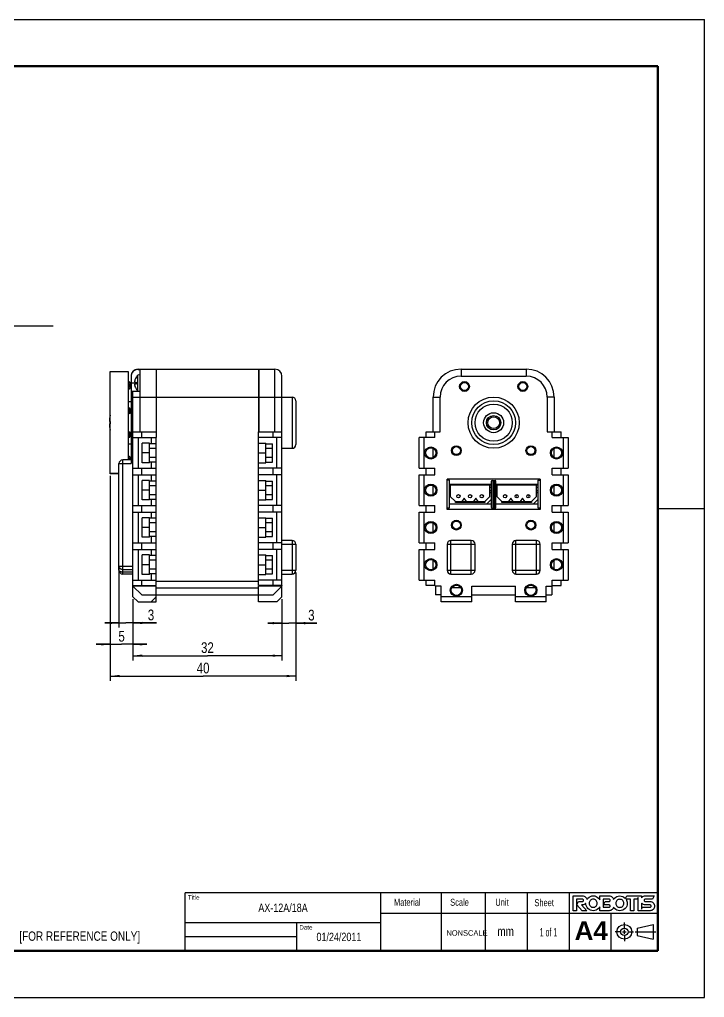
# Model space of a CAD drawing. Header units: millimetres. Extents: x 0 to 297, y 0 to 210.
# Drawn here: x 149.9 to 297, y 0 to 210 of the extents above; entities that cross this region are included whole.
import ezdxf

# ---------------------------------------------------------------- set-up
doc = ezdxf.new("R2010")
doc.units = ezdxf.units.MM
doc.header["$LTSCALE"] = 16.335
doc.layers.get('0').update_dxf_attribs({"linetype": 'CONTINUOUS'})
for name, color, linetype in [('02___PRT_ALL_AXES', 7, 'CONTINUOUS'), ('3_ALL_AXES', 7, 'CONTINUOUS'), ('7_ALL_FEATURES', 7, 'CONTINUOUS')]:
    doc.layers.add(name, color=color, linetype=linetype)
doc.styles.get("Standard").update_dxf_attribs({"font": 'txt', "width": 0.8})
doc.styles.add('TEXTSTYLE_2', font='ARIALBD.TTF')
doc.styles.add('TEXTSTYLE_3', font='txt', dxfattribs={"width": 0.5})
doc.dimstyles.new('DIMSTYLE_1', dxfattribs={"dimtxt": 2.3, "dimasz": 2, "dimexe": 0.18, "dimexo": 0.0625, "dimgap": 0.09, "dimtad": 1, "dimdec": 3, "dimdsep": 46, "dimtxsty": 'Standard', "dimblk": '_FILLED', "dimblk1": '_FILLED', "dimblk2": '_FILLED', "dimcen": 0.09, "dimadec": 0, "dimazin": 0, "dimtp": 0.001, "dimtm": 0.001, "dimtfac": 1, "dimtdec": 3, "dimtofl": 0, "dimtmove": 0, "dimatfit": 3, "dimldrblk": '_FILLED', "dimfxl": 0, "dimtolj": 1, "dimarcsym": 0})
doc.dimstyles.new('DIMSTYLE_2', dxfattribs={"dimtxt": 2.3, "dimasz": 2, "dimexe": 0.18, "dimexo": 0.0625, "dimgap": 0.09, "dimtad": 1, "dimdec": 0, "dimdsep": 46, "dimtxsty": 'Standard', "dimblk": '_FILLED', "dimblk1": '_FILLED', "dimblk2": '_FILLED', "dimcen": 0.09, "dimadec": 0, "dimazin": 0, "dimtfac": 1, "dimtdec": 0, "dimtofl": 0, "dimtmove": 0, "dimatfit": 3, "dimldrblk": '_FILLED', "dimfxl": 0, "dimtolj": 1, "dimarcsym": 0})
doc.dimstyles.get("Standard").update_dxf_attribs({"dimtxt": 2.3, "dimasz": 2, "dimexe": 0.18, "dimexo": 0.0625, "dimgap": 0.09, "dimtad": 1, "dimdec": 3, "dimdsep": 46, "dimtxsty": 'Standard', "dimblk": '_FILLED', "dimblk1": '_FILLED', "dimblk2": '_FILLED', "dimcen": 0.09, "dimadec": 0, "dimazin": 0, "dimtol": 1, "dimtp": 0.05, "dimtm": 0.05, "dimtfac": 1, "dimtdec": 3, "dimtofl": 0, "dimtmove": 0, "dimatfit": 3, "dimldrblk": '_FILLED', "dimfxl": 0, "dimtolj": 1, "dimarcsym": 0})

# ---------------------------------------------------------------- blocks, each defined once
blk = doc.blocks.new('_FILLED')
at = {"color": 0, "linetype": 'ByBlock'}
blk.add_solid([(0, 0), (-1, 0.125), (-1, -0.125)], dxfattribs=at)
blk = doc.blocks.new('*D12')
at = {"color": 2, "linetype": 'Continuous'}
for p, q in [((169.39, 111.99), (169.39, 68.02)), ((209.26, 91.23), (209.26, 68.02)), ((169.39, 69.02), (189.33, 69.02)), ((209.26, 69.02), (189.33, 69.02))]:
    blk.add_line(p, q, dxfattribs=at)
at = {"color": 2, "linetype": 'Continuous', "xscale": 2, "yscale": 2, "zscale": 2, "rotation": 180}
blk.add_blockref('_FILLED', (169.39, 69.02), dxfattribs=at)
at = {"color": 2, "linetype": 'Continuous', "xscale": 2, "yscale": 2, "zscale": 2}
blk.add_blockref('_FILLED', (209.26, 69.02), dxfattribs=at)
at = {"color": 2, "linetype": 'Continuous', "insert": (189.33, 71.89), "char_height": 2.3, "width": 3.68, "attachment_point": 2, "line_spacing_factor": 0.9}
blk.add_mtext('40', dxfattribs=at)
blk = doc.blocks.new('*D13')
at = {"color": 2, "linetype": 'Continuous'}
for p, q in [((169.39, 111.99), (169.39, 74.83)), ((174.26, 85.53), (174.26, 74.83)), ((169.39, 75.83), (166.39, 75.83)), ((166.39, 75.83), (171.83, 75.83)), ((177.26, 75.83), (171.83, 75.83)), ((174.26, 75.83), (177.26, 75.83))]:
    blk.add_line(p, q, dxfattribs=at)
at = {"color": 2, "linetype": 'Continuous', "xscale": 2, "yscale": 2, "zscale": 2}
blk.add_blockref('_FILLED', (169.39, 75.83), dxfattribs=at)
at = {"color": 2, "linetype": 'Continuous', "xscale": 2, "yscale": 2, "zscale": 2, "rotation": 180}
blk.add_blockref('_FILLED', (174.26, 75.83), dxfattribs=at)
at = {"color": 2, "linetype": 'Continuous', "insert": (171.83, 78.71), "char_height": 2.3, "width": 1.84, "attachment_point": 2, "line_spacing_factor": 0.9}
blk.add_mtext('5', dxfattribs=at)
blk = doc.blocks.new('*D14')
at = {"color": 2, "linetype": 'Continuous'}
for p, q in [((171.26, 92.12), (171.26, 79.42)), ((174.26, 85.53), (174.26, 79.42)), ((171.26, 80.42), (168.26, 80.42)), ((168.26, 80.42), (172.76, 80.42)), ((179.3, 80.42), (172.76, 80.42)), ((174.26, 80.42), (179.3, 80.42))]:
    blk.add_line(p, q, dxfattribs=at)
at = {"color": 2, "linetype": 'Continuous', "xscale": 2, "yscale": 2, "zscale": 2}
blk.add_blockref('_FILLED', (171.26, 80.42), dxfattribs=at)
at = {"color": 2, "linetype": 'Continuous', "xscale": 2, "yscale": 2, "zscale": 2, "rotation": 180}
blk.add_blockref('_FILLED', (174.26, 80.42), dxfattribs=at)
at = {"color": 2, "linetype": 'Continuous', "insert": (177.46, 83.3), "char_height": 2.3, "width": 1.84, "attachment_point": 1, "line_spacing_factor": 0.9}
blk.add_mtext('3', dxfattribs=at)
blk = doc.blocks.new('*D15')
at = {"color": 2, "linetype": 'Continuous'}
for p, q in [((174.26, 85.53), (174.26, 72.39)), ((206.26, 85.53), (206.26, 72.39)), ((174.26, 73.39), (190.26, 73.39)), ((206.26, 73.39), (190.26, 73.39))]:
    blk.add_line(p, q, dxfattribs=at)
at = {"color": 2, "linetype": 'Continuous', "xscale": 2, "yscale": 2, "zscale": 2, "rotation": 180}
blk.add_blockref('_FILLED', (174.26, 73.39), dxfattribs=at)
at = {"color": 2, "linetype": 'Continuous', "xscale": 2, "yscale": 2, "zscale": 2}
blk.add_blockref('_FILLED', (206.26, 73.39), dxfattribs=at)
at = {"color": 2, "linetype": 'Continuous', "insert": (190.26, 76.27), "char_height": 2.3, "width": 3.68, "attachment_point": 2, "line_spacing_factor": 0.9}
blk.add_mtext('32', dxfattribs=at)
blk = doc.blocks.new('*D16')
at = {"color": 2, "linetype": 'Continuous'}
for p, q in [((209.26, 91.23), (209.26, 79.38)), ((206.26, 85.53), (206.26, 79.38)), ((206.26, 80.38), (203.26, 80.38)), ((203.26, 80.38), (207.76, 80.38)), ((213.74, 80.38), (207.76, 80.38)), ((209.26, 80.38), (213.74, 80.38))]:
    blk.add_line(p, q, dxfattribs=at)
at = {"color": 2, "linetype": 'Continuous', "xscale": 2, "yscale": 2, "zscale": 2}
blk.add_blockref('_FILLED', (206.26, 80.38), dxfattribs=at)
at = {"color": 2, "linetype": 'Continuous', "xscale": 2, "yscale": 2, "zscale": 2, "rotation": 180}
blk.add_blockref('_FILLED', (209.26, 80.38), dxfattribs=at)
at = {"color": 2, "linetype": 'Continuous', "insert": (211.9, 83.25), "char_height": 2.3, "width": 1.84, "attachment_point": 1, "line_spacing_factor": 0.9}
blk.add_mtext('3', dxfattribs=at)

msp = doc.modelspace()

# ---------------------------------------------------------------- linework, layer by layer
at = {"color": 7, "linetype": 'Continuous'}
for p, q in [((0, 210), (297, 210)), ((297, 0), (297, 210)), ((242.2286, 109.9889), (242.4286, 109.9889)), ((242.2286, 109.5189), (242.4286, 109.5189)), ((242.4286, 110.1289), (242.4286, 107.5989)), ((250.9286, 110.0089), (242.4286, 110.0089)), ((250.9286, 107.5989), (250.9286, 110.1289)), ((251.2286, 109.9889), (250.9286, 109.9889)), ((251.2286, 109.5189), (250.9286, 109.5189)), ((252.2286, 109.9889), (252.4286, 109.9889)), ((252.2286, 109.5189), (252.4286, 109.5189)), ((252.4286, 110.1289), (252.4286, 107.5989)), ((260.9286, 110.0089), (252.4286, 110.0089)), ((260.9286, 107.5989), (260.9286, 110.1289)), ((261.2286, 109.9889), (260.9286, 109.9889)), ((261.2286, 109.5189), (260.9286, 109.5189)), ((242.2286, 108.8189), (242.4286, 108.8189)), ((242.2286, 108.3422), (242.4286, 108.3422)), ((242.4286, 107.5989), (243.5186, 106.5089)), ((245.4286, 107.2089), (244.9286, 106.5089)), ((245.9286, 106.5089), (245.4286, 107.2089)), ((247.9286, 107.2089), (247.4286, 106.5089)), ((248.4286, 106.5089), (247.9286, 107.2089)), ((249.8386, 106.5089), (250.9286, 107.5989)), ((251.2286, 108.8189), (250.9286, 108.8189)), ((251.2286, 108.3422), (250.9286, 108.3422)), ((252.2286, 108.8189), (252.4286, 108.8189)), ((252.2286, 108.3422), (252.4286, 108.3422)), ((252.4286, 107.5989), (253.5186, 106.5089)), ((255.4286, 107.2089), (254.9286, 106.5089)), ((255.9286, 106.5089), (255.4286, 107.2089)), ((257.9286, 107.2089), (257.4286, 106.5089)), ((258.4286, 106.5089), (257.9286, 107.2089)), ((259.8386, 106.5089), (260.9286, 107.5989)), ((261.2286, 108.8189), (260.9286, 108.8189)), ((261.2286, 108.3422), (260.9286, 108.3422)), ((243.5186, 106.2589), (243.5186, 106.5089)), ((243.5186, 106.5089), (249.8386, 106.5089)), ((249.8386, 106.2589), (243.5186, 106.2589)), ((249.8386, 106.5089), (249.8386, 106.2589)), ((250.2986, 105.9789), (251.2286, 106.9089)), ((253.5186, 106.5089), (259.8386, 106.5089)), ((253.5186, 106.2589), (253.5186, 106.5089)), ((259.8386, 106.2589), (253.5186, 106.2589)), ((259.8386, 106.5089), (259.8386, 106.2589)), ((260.2986, 105.9789), (261.2286, 106.9089)), ((287, 105), (297, 105)), ((279.8033, 14.8856), (279.8033, 16.0767)), ((282.5652, 14.8856), (285.9684, 15.6796)), ((282.5652, 14.8856), (282.5652, 13.2974)), ((285.9684, 15.6796), (285.9684, 12.5034)), ((279.0092, 14.0915), (277.8181, 14.0915)), ((279.4063, 14.0915), (280.2003, 14.0915)), ((279.8033, 13.6945), (279.8033, 14.4885)), ((279.8033, 13.2974), (279.8033, 12.1063)), ((280.5974, 14.0915), (281.7884, 14.0915)), ((282.1561, 14.0915), (286.5559, 14.0915)), ((282.5652, 13.2974), (285.9684, 12.5034)), ((0, 0), (297, 0))]:
    msp.add_line(p, q, dxfattribs=at)
at = {"color": 2, "linetype": 'Continuous'}
for p, q in [((287, 22.5), (185.5, 22.5)), ((185.5, 10), (185.5, 22.5)), ((227.5, 10), (227.5, 22.5)), ((240.5, 10), (240.5, 22.5)), ((250, 10), (250, 22.5)), ((259, 10), (259, 22.5)), ((268, 10), (268, 22.5)), ((287, 10), (287, 22.5)), ((287, 18), (227.5, 18)), ((277, 10), (277, 18)), ((227.5, 16), (185.5, 16)), ((209.5, 10), (209.5, 16)), ((209.5, 13), (185.5, 13)), ((287, 10), (185.5, 10))]:
    msp.add_line(p, q, dxfattribs=at)
at = {"color": 7, "linetype": 'Continuous', "const_width": 0.5}
for points in [[(287, 200), (10, 200)], [(287, 10), (287, 200)], [(10, 10), (287, 10)]]:
    msp.add_lwpolyline(points, dxfattribs=at)
at = {"color": 7, "linetype": 'Continuous'}
for radius in [1.5881, 0.7941]:
    msp.add_circle((279.8033, 14.0915), radius, dxfattribs=at)
for points, knots in [([(286.003, 20.3001), (285.8112, 20.4917), (285.5799, 20.5874), (285.3095, 20.5874), (285.3095, 20.5874), (284.3058, 20.5874), (284.3058, 20.5874), (284.2356, 20.5874), (284.1763, 20.6119), (284.1277, 20.6604), (284.0791, 20.709), (284.0547, 20.7684), (284.0547, 20.8385), (284.0547, 20.9083), (284.0791, 20.9677), (284.1277, 21.0164), (284.1763, 21.0649), (284.2356, 21.0893), (284.3058, 21.0893), (284.3058, 21.0893), (285.8114, 21.0893), (285.8114, 21.0893), (285.8114, 21.0893), (286.1766, 21.8193), (286.1766, 21.8193), (286.1766, 21.8193), (284.3058, 21.8193), (284.3058, 21.8193), (284.035, 21.8193), (283.8037, 21.7235), (283.6122, 21.5318), (283.5717, 21.4914), (283.5366, 21.4488), (283.5046, 21.4047), (283.5046, 21.4047), (283.5046, 21.8209), (283.5046, 21.8209), (283.5046, 21.8209), (282.775, 21.8209), (282.775, 21.8209), (282.775, 21.8209), (282.775, 21.8203), (282.775, 21.8203), (282.775, 21.8203), (280.3481, 21.8203), (280.3481, 21.8203), (280.3481, 21.8203), (280.0545, 21.2329), (280.0545, 21.2329), (280.0232, 21.2698), (279.9902, 21.3061), (279.9548, 21.3414), (279.6431, 21.6532), (279.2667, 21.8091), (278.8258, 21.8091), (278.3848, 21.8091), (278.0082, 21.6532), (277.6965, 21.3414), (277.6081, 21.2529), (277.5326, 21.1591), (277.4693, 21.0602), (277.4301, 21.2372), (277.343, 21.3944), (277.2063, 21.5312), (277.0148, 21.7228), (276.7836, 21.8186), (276.5129, 21.8186), (276.5129, 21.8186), (274.5284, 21.8186), (274.5284, 21.8186), (274.5284, 21.8186), (274.5284, 20.9662), (274.5284, 20.9662), (274.4548, 21.1039), (274.3589, 21.2321), (274.2401, 21.3509), (273.9284, 21.6627), (273.5518, 21.8186), (273.1109, 21.8186), (272.6699, 21.8186), (272.2935, 21.6627), (271.9818, 21.3509), (271.8876, 21.2568), (271.808, 21.1567), (271.7423, 21.0508), (271.7041, 21.2317), (271.6163, 21.392), (271.4773, 21.531), (271.2857, 21.7227), (271.0545, 21.8186), (270.7838, 21.8186), (270.7838, 21.8186), (268.7993, 21.8186), (268.7993, 21.8186), (268.7993, 21.8186), (268.7993, 18.6251), (268.7993, 18.6251), (268.7993, 18.6251), (269.5287, 18.6251), (269.5287, 18.6251), (269.5287, 18.6251), (269.5287, 21.0891), (269.5287, 21.0891), (269.5287, 21.0891), (270.7842, 21.0891), (270.7842, 21.0891), (270.8541, 21.0891), (270.9134, 21.0647), (270.9621, 21.0159), (271.0109, 20.967), (271.0353, 20.9073), (271.0353, 20.8372), (271.0353, 20.767), (271.0109, 20.7075), (270.9621, 20.6586), (270.9135, 20.6097), (270.8541, 20.5853), (270.7842, 20.5853), (270.7842, 20.5853), (269.9399, 20.5853), (269.9399, 20.5853), (269.9399, 20.5853), (269.6205, 19.8569), (269.6205, 19.8569), (269.6205, 19.8569), (270.7518, 18.6251), (270.7518, 18.6251), (270.7518, 18.6251), (271.765, 18.6251), (271.765, 18.6251), (271.765, 18.6251), (270.6206, 19.8569), (270.6206, 19.8569), (270.6206, 19.8569), (270.7848, 19.8559), (270.7848, 19.8559), (271.0551, 19.8559), (271.2861, 19.9518), (271.4775, 20.1435), (271.4908, 20.1569), (271.5026, 20.1708), (271.5149, 20.1846), (271.5237, 19.7596), (271.6788, 19.3956), (271.9818, 19.0927), (272.2935, 18.7809), (272.6699, 18.6251), (273.1109, 18.6251), (273.5518, 18.6251), (273.9284, 18.7809), (274.2401, 19.0927), (274.3589, 19.2116), (274.4548, 19.3398), (274.5284, 19.4775), (274.5284, 19.4775), (274.5284, 18.6251), (274.5284, 18.6251), (274.5284, 18.6251), (276.5129, 18.6251), (276.5129, 18.6251), (276.7836, 18.6251), (277.0148, 18.7208), (277.2063, 18.9124), (277.3395, 19.0456), (277.4253, 19.1983), (277.466, 19.3698), (277.5299, 19.2689), (277.6066, 19.1732), (277.6965, 19.0832), (278.0082, 18.7714), (278.3848, 18.6157), (278.8258, 18.6157), (279.2667, 18.6157), (279.6431, 18.7714), (279.9548, 19.0832), (280.2665, 19.395), (280.4224, 19.7713), (280.4224, 20.2124), (280.4224, 20.5411), (280.3356, 20.8339), (280.1624, 21.0908), (280.1624, 21.0908), (281.1041, 21.0908), (281.1041, 21.0908), (281.1041, 21.0908), (281.1041, 18.6269), (281.1041, 18.6269), (281.1041, 18.6269), (281.8349, 18.6269), (281.8349, 18.6269), (281.8349, 18.6269), (281.8349, 21.0908), (281.8349, 21.0908), (281.8349, 21.0908), (282.5862, 21.0908), (282.5862, 21.0908), (282.5862, 21.0908), (282.775, 21.4689), (282.775, 21.4689), (282.775, 21.4689), (282.775, 18.6275), (282.775, 18.6275), (282.775, 18.6275), (283.3259, 18.6275), (283.3259, 18.6275), (283.3259, 18.6275), (283.3255, 18.6265), (283.3255, 18.6265), (283.3255, 18.6265), (283.5208, 18.6265), (283.5208, 18.6265), (283.5222, 18.6265), (283.523, 18.6262), (283.5244, 18.6262), (283.5244, 18.6262), (283.5215, 18.6258), (283.5215, 18.6258), (283.5215, 18.6258), (285.3095, 18.6258), (285.3095, 18.6258), (285.5799, 18.6258), (285.8112, 18.7215), (286.003, 18.9132), (286.1942, 19.1048), (286.2902, 19.336), (286.2902, 19.6066), (286.2902, 19.8773), (286.1942, 20.1084), (286.003, 20.3001)], [0, 0, 0, 0, 1, 1, 1, 2, 2, 2, 3, 3, 3, 4, 4, 4, 5, 5, 5, 6, 6, 6, 7, 7, 7, 8, 8, 8, 9, 9, 9, 10, 10, 10, 11, 11, 11, 12, 12, 12, 13, 13, 13, 14, 14, 14, 15, 15, 15, 16, 16, 16, 17, 17, 17, 18, 18, 18, 19, 19, 19, 20, 20, 20, 21, 21, 21, 22, 22, 22, 23, 23, 23, 24, 24, 24, 25, 25, 25, 26, 26, 26, 27, 27, 27, 28, 28, 28, 29, 29, 29, 30, 30, 30, 31, 31, 31, 32, 32, 32, 33, 33, 33, 34, 34, 34, 35, 35, 35, 36, 36, 36, 37, 37, 37, 38, 38, 38, 39, 39, 39, 40, 40, 40, 41, 41, 41, 42, 42, 42, 43, 43, 43, 44, 44, 44, 45, 45, 45, 46, 46, 46, 47, 47, 47, 48, 48, 48, 49, 49, 49, 50, 50, 50, 51, 51, 51, 52, 52, 52, 53, 53, 53, 54, 54, 54, 55, 55, 55, 56, 56, 56, 57, 57, 57, 58, 58, 58, 59, 59, 59, 60, 60, 60, 61, 61, 61, 62, 62, 62, 63, 63, 63, 64, 64, 64, 65, 65, 65, 66, 66, 66, 67, 67, 67, 68, 68, 68, 69, 69, 69, 70, 70, 70, 71, 71, 71, 72, 72, 72, 73, 73, 73, 74, 74, 74, 75, 75, 75, 76, 76, 76, 76]), ([(273.7248, 19.608), (273.5559, 19.439), (273.3512, 19.3546), (273.1109, 19.3546), (272.8735, 19.3546), (272.6696, 19.439), (272.4993, 19.608), (272.3288, 19.7768), (272.2436, 19.9813), (272.2436, 20.2218), (272.2436, 20.4623), (272.3288, 20.6668), (272.4993, 20.8357), (272.6696, 21.0047), (272.8735, 21.0891), (273.1109, 21.0891), (273.3512, 21.0891), (273.5559, 21.0047), (273.7248, 20.8357), (273.8938, 20.6668), (273.9781, 20.4623), (273.9781, 20.2218), (273.9781, 19.9813), (273.8938, 19.7768), (273.7248, 19.608)], [0, 0, 0, 0, 1, 1, 1, 2, 2, 2, 3, 3, 3, 4, 4, 4, 5, 5, 5, 6, 6, 6, 7, 7, 7, 8, 8, 8, 8]), ([(276.5133, 19.8559), (276.5833, 19.8559), (276.6426, 19.8316), (276.6913, 19.783), (276.7399, 19.7344), (276.7643, 19.675), (276.7643, 19.6052), (276.7643, 19.5353), (276.7399, 19.4761), (276.6913, 19.4275), (276.6426, 19.3789), (276.5833, 19.3546), (276.5133, 19.3546), (276.5133, 19.3546), (275.2579, 19.3546), (275.2579, 19.3546), (275.2579, 19.3546), (275.2579, 21.0891), (275.2579, 21.0891), (275.2579, 21.0891), (276.5133, 21.0891), (276.5133, 21.0891), (276.5833, 21.0891), (276.6426, 21.0647), (276.6913, 21.0159), (276.7399, 20.967), (276.7643, 20.9073), (276.7643, 20.8372), (276.7643, 20.767), (276.7399, 20.7075), (276.6913, 20.6586), (276.6426, 20.6097), (276.5833, 20.5853), (276.5133, 20.5853), (276.5133, 20.5853), (275.6691, 20.5853), (275.6691, 20.5853), (275.6691, 20.5853), (275.3495, 19.8559), (275.3495, 19.8559), (275.3495, 19.8559), (276.5133, 19.8559), (276.5133, 19.8559)], [0, 0, 0, 0, 1, 1, 1, 2, 2, 2, 3, 3, 3, 4, 4, 4, 5, 5, 5, 6, 6, 6, 7, 7, 7, 8, 8, 8, 9, 9, 9, 10, 10, 10, 11, 11, 11, 12, 12, 12, 13, 13, 13, 14, 14, 14, 14]), ([(279.4397, 19.5985), (279.2708, 19.4295), (279.0661, 19.3451), (278.8258, 19.3451), (278.5884, 19.3451), (278.3844, 19.4295), (278.214, 19.5985), (278.0436, 19.7673), (277.9585, 19.9719), (277.9585, 20.2124), (277.9585, 20.4526), (278.0436, 20.6573), (278.214, 20.8263), (278.3844, 20.9952), (278.5884, 21.0796), (278.8258, 21.0796), (279.0661, 21.0796), (279.2708, 20.9952), (279.4397, 20.8263), (279.6085, 20.6573), (279.693, 20.4526), (279.693, 20.2124), (279.693, 19.9719), (279.6085, 19.7673), (279.4397, 19.5985)], [0, 0, 0, 0, 1, 1, 1, 2, 2, 2, 3, 3, 3, 4, 4, 4, 5, 5, 5, 6, 6, 6, 7, 7, 7, 8, 8, 8, 8]), ([(285.4873, 19.4288), (285.4385, 19.38), (285.3791, 19.3559), (285.3095, 19.3559), (285.3095, 19.3559), (283.6882, 19.3559), (283.6882, 19.3559), (283.6882, 19.3559), (283.6882, 19.3556), (283.6882, 19.3556), (283.6882, 19.3556), (283.5046, 18.9864), (283.5046, 18.9864), (283.5046, 18.9864), (283.5046, 20.272), (283.5046, 20.272), (283.5366, 20.2281), (283.5717, 20.1853), (283.6122, 20.1449), (283.8037, 19.9534), (284.035, 19.8576), (284.3058, 19.8576), (284.3058, 19.8576), (285.3095, 19.8576), (285.3095, 19.8576), (285.3791, 19.8576), (285.4385, 19.8333), (285.4873, 19.7846), (285.5359, 19.7358), (285.5601, 19.6766), (285.5601, 19.6066), (285.5601, 19.5366), (285.5359, 19.4772), (285.4873, 19.4288)], [0, 0, 0, 0, 1, 1, 1, 2, 2, 2, 3, 3, 3, 4, 4, 4, 5, 5, 5, 6, 6, 6, 7, 7, 7, 8, 8, 8, 9, 9, 9, 10, 10, 10, 11, 11, 11, 11])]:
    msp.add_open_spline(points, degree=3, knots=knots, dxfattribs=at)
at = {"layer": '02___PRT_ALL_AXES', "color": 7, "linetype": 'Continuous'}
for p, q in [((169.3947, 112.4289), (169.3947, 134.4262)), ((169.3947, 134.4262), (173.2347, 134.4262)), ((173.2347, 132.1789), (173.4193, 132.1789)), ((173.2347, 130.6789), (173.4193, 130.6789)), ((206.2647, 128.9289), (208.4647, 128.9289)), ((173.2347, 126.6289), (173.3799, 126.6289)), ((173.2347, 120.2289), (173.3799, 120.2289)), ((178.1647, 120.2289), (178.1647, 118.9039)), ((179.2647, 113.6289), (179.2647, 120.2289)), ((177.8147, 114.8289), (177.8147, 119.0289)), ((179.2647, 118.9039), (177.8147, 118.9039)), ((202.8147, 114.8289), (202.8147, 119.0289)), ((202.8147, 118.9039), (204.2647, 118.9039)), ((204.2647, 114.9539), (204.2647, 118.9039)), ((206.2647, 117.9289), (208.4647, 117.9289)), ((264.7286, 115.9491), (264.7286, 117.9088)), ((173.2347, 116.1789), (173.4193, 116.1789)), ((179.2647, 114.9539), (177.8147, 114.9539)), ((178.1647, 114.9539), (178.1647, 113.6289)), ((202.8147, 114.9539), (204.2647, 114.9539)), ((171.2647, 112.4892), (169.3947, 112.4892)), ((171.2647, 112.4618), (169.3947, 112.4618)), ((171.2647, 112.4289), (169.3947, 112.4289)), ((178.1647, 112.2289), (178.1647, 110.9039)), ((179.2647, 105.6289), (179.2647, 112.2289)), ((177.8147, 106.8289), (177.8147, 111.0289)), ((179.2647, 110.9039), (177.8147, 110.9039)), ((202.8147, 106.8289), (202.8147, 111.0289)), ((202.8147, 110.9039), (204.2647, 110.9039)), ((204.2647, 106.9539), (204.2647, 110.9039)), ((264.7286, 107.9491), (264.7286, 109.9088)), ((179.2647, 106.9539), (177.8147, 106.9539)), ((178.1647, 106.9539), (178.1647, 105.6289)), ((202.8147, 106.9539), (204.2647, 106.9539)), ((177.8147, 98.8289), (177.8147, 103.0289)), ((179.2647, 102.9039), (177.8147, 102.9039)), ((178.1647, 104.2289), (178.1647, 102.9039)), ((179.2647, 97.6289), (179.2647, 104.2289)), ((202.8147, 98.8289), (202.8147, 103.0289)), ((202.8147, 102.9039), (204.2647, 102.9039)), ((204.2647, 98.9539), (204.2647, 102.9039)), ((264.7286, 99.9491), (264.7286, 101.9088)), ((179.2647, 98.9539), (177.8147, 98.9539)), ((178.1647, 98.9539), (178.1647, 97.6289)), ((202.8147, 98.9539), (204.2647, 98.9539)), ((177.8147, 90.8289), (177.8147, 95.0289)), ((179.2647, 94.9039), (177.8147, 94.9039)), ((178.1647, 96.2289), (178.1647, 94.9039)), ((179.2647, 89.6289), (179.2647, 96.2289)), ((202.8147, 90.8289), (202.8147, 95.0289)), ((202.8147, 94.9039), (204.2647, 94.9039)), ((204.2647, 90.9539), (204.2647, 94.9039)), ((264.7286, 91.9491), (264.7286, 93.9088)), ((179.2647, 90.9539), (177.8147, 90.9539)), ((178.1647, 90.9539), (178.1647, 89.6289)), ((202.8147, 90.9539), (204.2647, 90.9539)), ((260.7084, 87.9289), (258.7487, 87.9289))]:
    msp.add_line(p, q, dxfattribs=at)
at = {"layer": '02___PRT_ALL_AXES', "color": 9, "linetype": 'Continuous'}
for p, q in [((179.2647, 117.9034), (177.8147, 117.9034)), ((204.2647, 117.9034), (202.8147, 117.9034)), ((179.2647, 115.9545), (177.8147, 115.9545)), ((204.2647, 115.9545), (202.8147, 115.9545)), ((179.2647, 109.9034), (177.8147, 109.9034)), ((204.2647, 109.9034), (202.8147, 109.9034)), ((179.2647, 107.9545), (177.8147, 107.9545)), ((204.2647, 107.9545), (202.8147, 107.9545)), ((179.2647, 101.9034), (177.8147, 101.9034)), ((204.2647, 101.9034), (202.8147, 101.9034)), ((179.2647, 99.9545), (177.8147, 99.9545)), ((204.2647, 99.9545), (202.8147, 99.9545)), ((179.2647, 93.9034), (177.8147, 93.9034)), ((204.2647, 93.9034), (202.8147, 93.9034)), ((179.2647, 91.9545), (177.8147, 91.9545)), ((204.2647, 91.9545), (202.8147, 91.9545))]:
    msp.add_line(p, q, dxfattribs=at)
at = {"layer": '02___PRT_ALL_AXES', "color": 7, "linetype": 'Continuous'}
msp.add_circle((251.7286, 123.4289), 4, dxfattribs=at)
at = {"layer": '3_ALL_AXES', "color": 9, "linetype": 'Continuous'}
msp.add_line((175.3326, 130.2589), (175.3326, 133.599), dxfattribs=at)
at = {"layer": '3_ALL_AXES', "color": 7, "linetype": 'Continuous'}
for centre in [(244.1786, 107.6289), (246.6786, 107.6289), (249.1786, 107.6289), (254.1786, 107.6289), (256.6786, 107.6289), (259.1786, 107.6289)]:
    msp.add_circle(centre, 0.35, dxfattribs=at)
at = {"layer": '3_ALL_AXES', "color": 9, "linetype": 'Continuous'}
for centre in [(244.1786, 107.6289), (246.6786, 107.6289), (249.1786, 107.6289), (254.1786, 107.6289), (256.6786, 107.6289), (259.1786, 107.6289)]:
    msp.add_circle(centre, 0.005, dxfattribs=at)
at = {"layer": '3_ALL_AXES', "color": 7, "linetype": 'Continuous'}
for centre, radius, start, end in [((176.7647, 131.9289), 2.2, 130.61391, 145.376465), ((175.5487, 133.347), 0.3319, 49.38609, 130.61391), ((176.7647, 131.9289), 2.2, 214.623535, 229.38609), ((175.5487, 130.5108), 0.3319, 294.368346, 310.61391), ((175.3157, 123.4289), 6.131, 164.987274, 165.355897), ((175.3157, 123.4289), 6.131, 194.644103, 195.012726)]:
    msp.add_arc(centre, radius, start, end, dxfattribs=at)
at = {"layer": '7_ALL_FEATURES', "color": 7, "linetype": 'Continuous'}
for p, q in [((173.2347, 134.4262), (173.2347, 115.4289)), ((175.3647, 134.9289), (179.2397, 134.9289)), ((175.3647, 134.8819), (175.7647, 134.8819)), ((175.7647, 134.8819), (175.7647, 130.1789)), ((179.2397, 134.9289), (179.2397, 121.4289)), ((179.2897, 134.6289), (179.2397, 134.6289)), ((179.2897, 134.9289), (179.2897, 121.4289)), ((179.2897, 134.9289), (201.2397, 134.9289)), ((201.2397, 134.9289), (201.2397, 121.4289)), ((201.2897, 134.6289), (201.2397, 134.6289)), ((201.2897, 134.9289), (201.2897, 121.4289)), ((201.2897, 134.9289), (204.7647, 134.9289)), ((244.7286, 134.9289), (258.7286, 134.9289)), ((173.8647, 133.366), (173.8647, 114.6289)), ((174.9544, 133.1789), (174.9544, 133.1617)), ((206.2647, 86.0289), (206.2647, 133.4289)), ((173.4458, 132.1778), (173.4192, 132.1789)), ((173.5346, 132.1562), (173.4454, 132.1778)), ((173.6085, 132.1128), (173.5338, 132.1565)), ((173.6975, 131.9998), (173.6623, 132.0579)), ((173.7178, 131.9467), (173.6975, 131.9998)), ((173.7289, 131.9013), (173.7174, 131.948)), ((173.737, 131.8539), (173.7286, 131.9028)), ((173.7327, 131.4289), (173.7477, 131.7258)), ((173.7327, 131.4289), (173.7477, 131.132)), ((173.7438, 131.796), (173.7367, 131.8557)), ((173.7472, 131.7582), (173.7437, 131.7975)), ((173.7439, 131.0626), (173.7472, 131.0997)), ((173.7471, 131.7582), (173.7477, 131.7258)), ((173.7477, 131.132), (173.7471, 131.0997)), ((174.6918, 132.136), (174.9544, 132.136)), ((174.9544, 131.7218), (174.6918, 131.7218)), ((174.9544, 132.136), (174.9544, 131.7218)), ((174.9544, 130.6962), (174.9544, 130.6789)), ((173.8647, 130.1789), (175.7647, 130.1789)), ((174.2647, 86.0289), (174.2647, 130.1789)), ((209.2647, 128.1289), (209.2647, 118.7289)), ((238.7286, 121.4289), (238.7286, 128.9289)), ((264.7286, 128.9289), (264.7286, 121.4289)), ((173.2347, 127.9789), (173.8647, 127.9679)), ((173.7477, 125.5669), (173.6787, 126.3551)), ((169.3839, 124.9789), (169.3839, 124.9554)), ((173.2347, 125.4035), (173.4442, 125.4035)), ((169.26, 123.6982), (169.3839, 123.6982)), ((169.3839, 123.1597), (169.26, 123.1597)), ((169.3839, 123.6982), (169.3839, 123.1597)), ((169.3839, 121.9025), (169.3839, 121.8789)), ((173.2347, 121.4544), (173.4442, 121.4544)), ((173.6787, 120.5028), (173.7477, 121.2909)), ((174.2647, 121.4289), (179.2897, 121.4289)), ((174.2647, 120.2289), (179.2647, 120.2289)), ((175.3647, 120.2289), (175.3647, 113.6289)), ((176.1647, 120.2289), (176.1647, 121.4289)), ((179.2647, 121.4289), (179.2647, 120.2289)), ((201.2397, 121.4289), (206.2647, 121.4289)), ((201.2647, 88.4289), (201.2647, 121.4289)), ((206.2647, 120.2289), (201.2647, 120.2289)), ((204.3647, 120.2289), (204.3647, 121.4289)), ((205.1647, 113.6289), (205.1647, 120.2289)), ((235.7286, 113.6289), (235.7286, 120.2289)), ((239.1286, 120.2289), (235.7286, 120.2289)), ((236.8286, 113.6289), (236.8286, 120.2289)), ((237.2286, 120.2289), (237.2286, 121.4289)), ((237.2286, 121.4289), (240.2286, 121.4289)), ((239.1286, 120.2289), (239.1286, 121.4289)), ((263.2286, 121.4289), (266.2286, 121.4289)), ((264.3286, 120.2289), (264.3286, 121.4289)), ((264.3286, 120.2289), (267.7286, 120.2289)), ((266.2286, 120.2289), (266.2286, 121.4289)), ((266.6286, 120.2289), (266.6286, 113.6289)), ((267.7286, 120.2289), (267.7286, 113.6289)), ((173.2347, 118.8789), (173.8647, 118.8899)), ((176.2647, 114.8289), (176.2647, 119.0289)), ((177.8147, 119.0289), (176.2647, 119.0289)), ((201.2647, 119.0289), (202.8147, 119.0289)), ((238.7286, 115.9603), (238.7286, 117.8976)), ((173.4458, 116.1778), (173.4192, 116.1789)), ((173.5346, 116.1562), (173.4454, 116.1778)), ((173.6085, 116.1128), (173.5338, 116.1565)), ((173.6631, 116.0569), (173.6077, 116.1135)), ((173.6981, 115.9986), (173.6623, 116.0579)), ((173.7178, 115.9467), (173.6975, 115.9998)), ((173.7289, 115.9013), (173.7174, 115.948)), ((173.737, 115.8539), (173.7286, 115.9028)), ((173.7327, 115.4289), (173.7477, 115.7258)), ((173.7438, 115.796), (173.7367, 115.8557)), ((173.7472, 115.7582), (173.7437, 115.7975)), ((173.7471, 115.7582), (173.7477, 115.7258)), ((177.8147, 116.9289), (176.2647, 116.9289)), ((201.2647, 116.9289), (202.8147, 116.9289)), ((171.2647, 91.7289), (171.2647, 114.6289)), ((173.8647, 115.4289), (172.0647, 115.4289)), ((174.2647, 113.6289), (179.2647, 113.6289)), ((176.1647, 112.2289), (176.1647, 113.6289)), ((177.8147, 114.8289), (176.2647, 114.8289)), ((179.2647, 112.2289), (179.2647, 113.6289)), ((201.2647, 114.8289), (202.8147, 114.8289)), ((206.2647, 113.6289), (201.2647, 113.6289)), ((204.3647, 112.2289), (204.3647, 113.6289)), ((235.7286, 113.6289), (239.1286, 113.6289)), ((237.2286, 112.2289), (237.2286, 113.6289)), ((239.1286, 112.2289), (239.1286, 113.6289)), ((264.3286, 113.6289), (267.7286, 113.6289)), ((264.3286, 112.2289), (264.3286, 113.6289)), ((266.2286, 112.2289), (266.2286, 113.6289)), ((174.2647, 112.2289), (179.2647, 112.2289)), ((175.3647, 112.2289), (175.3647, 105.6289)), ((206.2647, 112.2289), (201.2647, 112.2289)), ((205.1647, 105.6289), (205.1647, 112.2289)), ((235.7286, 105.6289), (235.7286, 112.2289)), ((235.7286, 112.2289), (239.1286, 112.2289)), ((236.8286, 105.6289), (236.8286, 112.2289)), ((241.7286, 104.7789), (241.7286, 111.3289)), ((261.7286, 111.3289), (241.7286, 111.3289)), ((261.7286, 111.3289), (261.7286, 104.7789)), ((264.3286, 112.2289), (267.7286, 112.2289)), ((266.6286, 112.2289), (266.6286, 105.6289)), ((267.7286, 112.2289), (267.7286, 105.6289)), ((176.2647, 106.8289), (176.2647, 111.0289)), ((177.8147, 111.0289), (176.2647, 111.0289)), ((201.2647, 111.0289), (202.8147, 111.0289)), ((238.7286, 107.9603), (238.7286, 109.8976)), ((242.2286, 111.0623), (241.7286, 111.0623)), ((242.2286, 105.1289), (242.2286, 111.0623)), ((251.2286, 110.1289), (242.2286, 110.1289)), ((251.2286, 110.7956), (251.2286, 105.3123)), ((251.3833, 111.0289), (252.0738, 111.0289)), ((252.2286, 105.3123), (252.2286, 110.7956)), ((261.2286, 110.1289), (252.2286, 110.1289)), ((261.2286, 111.0623), (261.7286, 111.0623)), ((261.2286, 111.0623), (261.2286, 105.1289)), ((177.8147, 108.9289), (176.2647, 108.9289)), ((201.2647, 108.9289), (202.8147, 108.9289)), ((174.2647, 105.6289), (179.2647, 105.6289)), ((176.1647, 104.2289), (176.1647, 105.6289)), ((177.8147, 106.8289), (176.2647, 106.8289)), ((179.2647, 104.2289), (179.2647, 105.6289)), ((201.2647, 106.8289), (202.8147, 106.8289)), ((206.2647, 105.6289), (201.2647, 105.6289)), ((204.3647, 104.2289), (204.3647, 105.6289)), ((235.7286, 105.6289), (239.1286, 105.6289)), ((237.2286, 104.2289), (237.2286, 105.6289)), ((239.1286, 104.2289), (239.1286, 105.6289)), ((241.7286, 105.1289), (242.2286, 105.1289)), ((242.2286, 105.9789), (251.2286, 105.9789)), ((251.3833, 105.0789), (252.0738, 105.0789)), ((252.2286, 105.9789), (261.2286, 105.9789)), ((261.2286, 105.1289), (261.7286, 105.1289)), ((264.3286, 105.6289), (267.7286, 105.6289)), ((264.3286, 104.2289), (264.3286, 105.6289)), ((266.2286, 104.2289), (266.2286, 105.6289)), ((174.2647, 104.2289), (179.2647, 104.2289)), ((175.3647, 104.2289), (175.3647, 97.6289)), ((176.2647, 98.8289), (176.2647, 103.0289)), ((177.8147, 103.0289), (176.2647, 103.0289)), ((206.2647, 104.2289), (201.2647, 104.2289)), ((201.2647, 103.0289), (202.8147, 103.0289)), ((205.1647, 97.6289), (205.1647, 104.2289)), ((235.7286, 97.6289), (235.7286, 104.2289)), ((235.7286, 104.2289), (239.1286, 104.2289)), ((236.8286, 97.6289), (236.8286, 104.2289)), ((261.7286, 104.7789), (241.7286, 104.7789)), ((264.3286, 104.2289), (267.7286, 104.2289)), ((266.6286, 104.2289), (266.6286, 97.6289)), ((267.7286, 104.2289), (267.7286, 97.6289)), ((177.8147, 100.9289), (176.2647, 100.9289)), ((201.2647, 100.9289), (202.8147, 100.9289)), ((238.7286, 99.9603), (238.7286, 101.8976)), ((177.8147, 98.8289), (176.2647, 98.8289)), ((201.2647, 98.8289), (202.8147, 98.8289)), ((174.2647, 97.6289), (179.2647, 97.6289)), ((176.1647, 96.2289), (176.1647, 97.6289)), ((179.2647, 96.2289), (179.2647, 97.6289)), ((206.2647, 97.6289), (201.2647, 97.6289)), ((204.3647, 96.2289), (204.3647, 97.6289)), ((208.4647, 98.1289), (206.2647, 98.1289)), ((209.2647, 97.3289), (209.2647, 91.7289)), ((235.7286, 97.6289), (239.1286, 97.6289)), ((237.2286, 96.2289), (237.2286, 97.6289)), ((239.1286, 96.2289), (239.1286, 97.6289)), ((241.7286, 97.3289), (241.7286, 91.7289)), ((246.9286, 98.1289), (242.5286, 98.1289)), ((247.7286, 91.7289), (247.7286, 97.3289)), ((255.7286, 97.3289), (255.7286, 91.7289)), ((260.9286, 98.1289), (256.5286, 98.1289)), ((261.7286, 91.7289), (261.7286, 97.3289)), ((264.3286, 97.6289), (267.7286, 97.6289)), ((264.3286, 96.2289), (264.3286, 97.6289)), ((266.2286, 96.2289), (266.2286, 97.6289)), ((174.2647, 96.2289), (179.2647, 96.2289)), ((175.3647, 96.2289), (175.3647, 89.6289)), ((177.8147, 95.0289), (176.2647, 95.0289)), ((176.2647, 90.8289), (176.2647, 95.0289)), ((206.2647, 96.2289), (201.2647, 96.2289)), ((201.2647, 95.0289), (202.8147, 95.0289)), ((205.1647, 89.6289), (205.1647, 96.2289)), ((235.7286, 89.6289), (235.7286, 96.2289)), ((235.7286, 96.2289), (239.1286, 96.2289)), ((236.8286, 89.6289), (236.8286, 96.2289)), ((264.3286, 96.2289), (267.7286, 96.2289)), ((266.6286, 96.2289), (266.6286, 89.6289)), ((267.7286, 96.2289), (267.7286, 89.6289)), ((177.8147, 92.9289), (176.2647, 92.9289)), ((201.2647, 92.9289), (202.8147, 92.9289)), ((238.7286, 91.9603), (238.7286, 93.8976)), ((174.2647, 90.9289), (172.0647, 90.9289)), ((177.8147, 90.8289), (176.2647, 90.8289)), ((201.2647, 90.8289), (202.8147, 90.8289)), ((206.2647, 90.9289), (208.4647, 90.9289)), ((242.5286, 90.9289), (246.9286, 90.9289)), ((256.5286, 90.9289), (260.9286, 90.9289)), ((174.2647, 89.6289), (179.2647, 89.6289)), ((174.2647, 88.3289), (176.1647, 86.4289)), ((174.2828, 88.4289), (179.2647, 88.4289)), ((179.2647, 88.3109), (174.2828, 88.3109)), ((176.1647, 88.4289), (176.1647, 89.6289)), ((179.2647, 88.4289), (179.2647, 89.6289)), ((179.2647, 84.9289), (179.2647, 88.3109)), ((206.2647, 89.6289), (201.2647, 89.6289)), ((206.2467, 88.4289), (201.2647, 88.4289)), ((206.2467, 88.3109), (201.2647, 88.3109)), ((201.2647, 84.9289), (201.2647, 88.3109)), ((204.3647, 88.4289), (204.3647, 89.6289)), ((206.2647, 88.3289), (204.3647, 86.4289)), ((235.7286, 89.6289), (239.1286, 89.6289)), ((237.2286, 88.4289), (237.2286, 89.6289)), ((239.1105, 88.4289), (237.2286, 88.4289)), ((239.1286, 88.4091), (239.1286, 89.6289)), ((240.4286, 88.3289), (239.2088, 88.3289)), ((239.2286, 88.3109), (239.2286, 86.4289)), ((240.4286, 84.9289), (240.4286, 88.3289)), ((247.0286, 88.3289), (256.4286, 88.3289)), ((247.0286, 84.9289), (247.0286, 88.3289)), ((256.4286, 84.9289), (256.4286, 88.3289)), ((263.0286, 88.3289), (264.2484, 88.3289)), ((263.0286, 84.9289), (263.0286, 88.3289)), ((264.2286, 88.3109), (264.2286, 86.4289)), ((264.3286, 89.6289), (267.7286, 89.6289)), ((264.3286, 88.4091), (264.3286, 89.6289)), ((264.3466, 88.4289), (266.2286, 88.4289)), ((266.2286, 88.4289), (266.2286, 89.6289)), ((176.1647, 86.4289), (204.3647, 86.4289)), ((179.2647, 87.9289), (201.2647, 87.9289)), ((240.4286, 86.4289), (239.2286, 86.4289)), ((244.7015, 87.9289), (242.7557, 87.9289)), ((247.0286, 86.4289), (256.4286, 86.4289)), ((263.0286, 86.4289), (264.2286, 86.4289)), ((174.2647, 86.0289), (175.3647, 84.9289)), ((175.3647, 84.9289), (179.2647, 84.9289)), ((178.1647, 84.9289), (179.2647, 86.0289)), ((205.1647, 84.9289), (201.2647, 84.9289)), ((206.2647, 86.0289), (205.1647, 84.9289)), ((247.0286, 86.0289), (240.4286, 86.0289)), ((247.0286, 84.9289), (240.4286, 84.9289)), ((263.0286, 86.0289), (256.4286, 86.0289)), ((263.0286, 84.9289), (256.4286, 84.9289))]:
    msp.add_line(p, q, dxfattribs=at)
at = {"layer": '7_ALL_FEATURES', "color": 9, "linetype": 'Continuous'}
for p, q in [((175.3647, 134.8819), (175.3647, 134.9289)), ((204.7647, 121.4289), (204.7647, 134.9289)), ((244.7286, 134.9289), (244.7286, 133.4289)), ((258.7286, 134.9289), (258.7286, 133.4289)), ((244.7286, 133.4289), (258.7286, 133.4289)), ((174.9544, 131.9289), (173.8647, 131.9289)), ((174.2647, 128.9289), (206.2647, 128.9289)), ((175.7647, 130.1789), (175.7647, 121.4289)), ((208.4647, 128.9289), (208.4647, 117.9289)), ((238.7286, 128.9289), (240.2286, 128.9289)), ((240.2286, 121.4289), (240.2286, 128.9289)), ((263.2286, 128.9289), (263.2286, 121.4289)), ((264.7286, 128.9289), (263.2286, 128.9289)), ((173.4442, 125.4035), (173.3799, 126.6289)), ((173.3799, 120.2289), (173.4442, 121.4544)), ((171.2647, 114.6289), (173.8647, 114.6289)), ((172.0647, 90.9289), (172.0647, 115.4289)), ((251.5286, 111.0289), (251.5286, 105.0789)), ((251.9286, 105.0789), (251.9286, 111.0289)), ((206.2647, 97.3289), (209.2647, 97.3289)), ((208.4647, 98.1289), (208.4647, 90.9289)), ((241.7286, 97.3289), (247.7286, 97.3289)), ((242.5286, 90.9289), (242.5286, 98.1289)), ((246.9286, 90.9289), (246.9286, 98.1289)), ((255.7286, 97.3289), (261.7286, 97.3289)), ((256.5286, 90.9289), (256.5286, 98.1289)), ((260.9286, 90.9289), (260.9286, 98.1289)), ((171.2647, 92.6227), (174.2647, 92.6227)), ((172.0647, 91.9344), (174.2647, 91.9344)), ((174.2647, 91.3211), (172.0647, 91.3211)), ((206.2647, 91.7289), (209.2647, 91.7289)), ((241.7286, 91.7289), (247.7286, 91.7289)), ((255.7286, 91.7289), (261.7286, 91.7289)), ((179.2647, 89.4289), (201.2647, 89.4289))]:
    msp.add_line(p, q, dxfattribs=at)
at = {"layer": '7_ALL_FEATURES', "color": 7, "linetype": 'Continuous'}
for points in [[(173.4192, 130.6789), (173.4458, 130.6801), (173.5346, 130.7017), (173.6085, 130.7451), (173.6631, 130.801), (173.6981, 130.8593), (173.7178, 130.9112), (173.7289, 130.9566), (173.737, 131.004), (173.7439, 131.0626)], [(173.6981, 131.9986), (173.6631, 132.0569), (173.6077, 132.1135)]]:
    msp.add_lwpolyline(points, dxfattribs=at)
for centre, radius in [((245.4657, 131.1986), 1.05), ((245.4657, 131.1986), 0.85), ((257.9915, 131.1986), 1.05), ((257.9915, 131.1986), 0.85), ((251.7286, 123.4289), 5.5), ((251.7286, 123.4289), 2.15), ((251.7286, 123.4289), 1.55), ((251.7286, 123.4289), 1.25), ((238.2286, 116.9289), 1.3), ((238.2286, 116.9289), 1.1), ((243.7286, 117.4289), 1.05), ((243.7286, 117.4289), 0.85), ((259.7286, 117.4289), 1.05), ((259.7286, 117.4289), 0.85), ((265.2286, 116.9289), 1.3), ((265.2286, 116.9289), 1.1), ((238.2286, 108.9289), 1.3), ((238.2286, 108.9289), 1.1), ((265.2286, 108.9289), 1.3), ((265.2286, 108.9289), 1.1), ((238.2286, 100.9289), 1.3), ((238.2286, 100.9289), 1.1), ((243.7286, 101.4289), 1.05), ((243.7286, 101.4289), 0.85), ((259.7286, 101.4289), 1.05), ((259.7286, 101.4289), 0.85), ((265.2286, 100.9289), 1.3), ((265.2286, 100.9289), 1.1), ((238.2286, 92.9289), 1.3), ((238.2286, 92.9289), 1.1), ((265.2286, 92.9289), 1.3), ((265.2286, 92.9289), 1.1), ((243.7286, 87.4289), 1.3), ((243.7286, 87.4289), 1.1), ((259.7286, 87.4289), 1.3), ((259.7286, 87.4289), 1.1)]:
    msp.add_circle(centre, radius, dxfattribs=at)
at = {"layer": '7_ALL_FEATURES', "color": 9, "linetype": 'Continuous'}
msp.add_circle((251.7286, 123.4289), 4.7, dxfattribs=at)
at = {"layer": '7_ALL_FEATURES', "color": 7, "linetype": 'Continuous'}
for centre, radius, start, end in [((175.3647, 133.4289), 1.5, 90, 180), ((204.7647, 133.4289), 1.5, 0, 90), ((244.7286, 128.9289), 6, 90, 180), ((258.7286, 128.9289), 6, 0, 90), ((176.7647, 131.9289), 2.1902, 145.748381, 161.164878), ((176.7647, 131.9289), 2.1902, 198.835122, 214.251619), ((208.4647, 128.1289), 0.8, 0, 90), ((173.3799, 126.3289), 0.3, 4.999999, 90), ((175.3157, 123.4289), 6.1251, 165.569151, 171.368549), ((175.3157, 123.4289), 6.1251, 188.631451, 194.430849), ((173.3799, 120.5289), 0.3, 270, 355.000001), ((208.4647, 118.7289), 0.8, 270, 360), ((172.0647, 114.6289), 0.8, 90, 180), ((208.4647, 97.3289), 0.8, 0, 90), ((242.5286, 97.3289), 0.8, 90, 180), ((246.9286, 97.3289), 0.8, 0, 90), ((256.5286, 97.3289), 0.8, 90, 180), ((260.9286, 97.3289), 0.8, 0, 90), ((172.0647, 91.7289), 0.8, 180, 270), ((208.4647, 91.7289), 0.8, 270, 360), ((242.5286, 91.7289), 0.8, 180, 270), ((246.9286, 91.7289), 0.8, 270, 360), ((256.5286, 91.7289), 0.8, 180, 270), ((260.9286, 91.7289), 0.8, 270, 360), ((173.1678, 89.4262), 1.4959, 317.164371, 318.190239), ((207.3617, 89.4262), 1.4959, 221.809761, 222.835629), ((240.2286, 89.4289), 1.5, 221.810315, 228.189685), ((263.2286, 89.4289), 1.5, 311.810315, 318.189685)]:
    msp.add_arc(centre, radius, start, end, dxfattribs=at)
at = {"layer": '7_ALL_FEATURES', "color": 9, "linetype": 'Continuous'}
for centre, start, end in [((244.7286, 128.9289), 90, 180), ((258.7286, 128.9289), 0, 90)]:
    msp.add_arc(centre, 4.5, start, end, dxfattribs=at)
at = {"layer": '7_ALL_FEATURES', "color": 7, "linetype": 'Continuous'}
for centre, start_param, end_param in [((251.5286, 110.7956), 2.07615684, 3.14159265), ((251.9286, 110.7956), 0, 1.06543582), ((251.5286, 105.3123), 3.14159265, 4.20702847), ((251.9286, 105.3123), -1.06543582, 0)]:
    msp.add_ellipse(centre, major_axis=(0.3, 0), ratio=0.88888889, start_param=start_param, end_param=end_param, dxfattribs=at)
for points, start_tangent, end_tangent in [([(175.3647, 134.8819), (175.0365, 134.8452), (174.7161, 134.7332), (174.43, 134.5522), (174.1955, 134.3165), (174.0146, 134.0275), (173.9018, 133.7019), (173.8647, 133.366)], (-1, 0), (0, -1)), ([(174.6918, 132.636), (174.6735, 132.5788), (174.6576, 132.5217), (174.6445, 132.4659), (174.6341, 132.411), (174.6265, 132.3557), (174.6226, 132.3001), (174.6235, 132.2485), (174.6286, 132.2106), (174.6364, 132.183), (174.6465, 132.1626), (174.6592, 132.1479), (174.6744, 132.139), (174.6918, 132.136)], (-0.32284593, -0.94645154), (1, 0)), ([(174.6918, 131.7218), (174.6725, 131.7182), (174.6561, 131.7072), (174.6428, 131.689), (174.6324, 131.6629), (174.6251, 131.6257), (174.6223, 131.5741), (174.6252, 131.5152), (174.6323, 131.4583), (174.6425, 131.4016), (174.6558, 131.3432), (174.6725, 131.2825), (174.6918, 131.2218)], (-1, 0), (0.32284593, -0.94645154)), ([(169.26, 124.3482), (169.2467, 124.2531), (169.237, 124.1716), (169.2299, 124.1002), (169.2249, 124.0358), (169.2214, 123.9751), (169.2196, 123.9183), (169.2195, 123.8664), (169.2211, 123.8215), (169.2242, 123.7837), (169.2296, 123.749), (169.2376, 123.721), (169.2481, 123.7037), (169.26, 123.6982)], (-0.15007807, -0.98867415), (1, 0)), ([(173.7477, 125.5669), (173.7361, 125.5159), (173.6934, 125.4699), (173.6256, 125.4342), (173.539, 125.4112), (173.4442, 125.4035)], (0.08714445, -0.99619569), (-1, 0.00000414)), ([(169.26, 123.1597), (169.2478, 123.1539), (169.2372, 123.1359), (169.2293, 123.1074), (169.224, 123.0727), (169.221, 123.0352), (169.2195, 122.9904), (169.2196, 122.9387), (169.2214, 122.8822), (169.2249, 122.8221), (169.2299, 122.7582), (169.2369, 122.687), (169.2466, 122.6053), (169.26, 122.5097)], (-1, 0), (0.15007807, -0.98867415)), ([(173.4442, 121.4544), (173.539, 121.4467), (173.6256, 121.4237), (173.6934, 121.3879), (173.7361, 121.342), (173.7477, 121.2909)], (1, 0.00000391), (-0.08711099, -0.99619861))]:
    msp.add_spline(points, degree=3, dxfattribs=dict(at, start_tangent=start_tangent, end_tangent=end_tangent))
at = {"layer": '7_ALL_FEATURES', "color": 9, "linetype": 'Continuous'}
for points, start_tangent, end_tangent in [([(173.3799, 131.4289), (173.3809, 131.5964), (173.3838, 131.7554), (173.3885, 131.898), (173.3948, 132.017), (173.4023, 132.1062), (173.4107, 132.1611), (173.4193, 132.1789)], (-0.00000206, 1), (0.97373457, 0.22768616)), ([(173.4193, 130.6792), (173.411, 130.6956), (173.4025, 130.7498), (173.395, 130.8387), (173.3886, 130.9577), (173.3839, 131.1007), (173.3809, 131.2605), (173.3799, 131.4289)], (-0.91223112, 0.40967596), (0.00000135, 1)), ([(173.6787, 131.4289), (173.6797, 131.5269), (173.6825, 131.6201), (173.687, 131.7041), (173.6929, 131.7749), (173.7001, 131.8292)], (-0.00000161, 1), (0.16279487, 0.98665994)), ([(173.7007, 131.0251), (173.6934, 131.0789), (173.6872, 131.15), (173.6826, 131.2349), (173.6797, 131.3294), (173.6787, 131.4289)], (-0.14311881, 0.98970552), (0.0000011, 1)), ([(173.7001, 131.8292), (173.7082, 131.8644), (173.7167, 131.8786), (173.7253, 131.8714), (173.7335, 131.843), (173.7411, 131.7942)], (0.16279487, 0.98665994), (0.14490449, -0.98944565)), ([(173.742, 131.0709), (173.7347, 131.0209), (173.7264, 130.989), (173.7177, 130.979), (173.709, 130.9912), (173.7007, 131.0251)], (-0.12869434, -0.99168431), (-0.14311881, 0.98970552)), ([(173.7411, 131.7942), (173.7477, 131.7258)], (0.14490449, -0.98944565), (0.07656356, -0.9970647)), ([(173.7477, 131.132), (173.742, 131.0709)], (-0.07658986, -0.99706268), (-0.12869433, -0.99168431)), ([(173.3799, 115.4289), (173.3809, 115.5964), (173.3838, 115.7554), (173.3885, 115.898), (173.3948, 116.017), (173.4023, 116.1062), (173.4107, 116.1611), (173.4193, 116.1789)], (-0.00000206, 1), (0.97373457, 0.22768616)), ([(173.6787, 115.4289), (173.6797, 115.5269), (173.6825, 115.6201), (173.687, 115.7041), (173.6929, 115.7749), (173.7001, 115.8292)], (-0.00000161, 1), (0.16279487, 0.98665994)), ([(173.7001, 115.8292), (173.7082, 115.8644), (173.7167, 115.8786), (173.7253, 115.8714), (173.7335, 115.843), (173.7411, 115.7942)], (0.16279487, 0.98665994), (0.14490449, -0.98944565)), ([(173.7411, 115.7942), (173.7477, 115.7258)], (0.14490449, -0.98944565), (0.07656356, -0.9970647)), ([(171.2647, 92.6227), (171.304, 92.4099), (171.4177, 92.2179), (171.5949, 92.0656), (171.8182, 91.9679), (172.0647, 91.9344)], (0, -1), (1, 0)), ([(172.0647, 91.3211), (171.8175, 91.3411), (171.5945, 91.399), (171.4175, 91.4892), (171.3039, 91.6029), (171.2647, 91.7289)], (-1, 0), (0, 1))]:
    msp.add_spline(points, degree=3, dxfattribs=dict(at, start_tangent=start_tangent, end_tangent=end_tangent))

# ---------------------------------------------------------------- texts
at = {"color": 7, "linetype": 'Continuous', "line_spacing_factor": 0.9}
for s, insert, char_height, width, attachment_point in [('Title', (186.0586, 21.9826), 1, 4, 1), ('Material', (230.3236, 21.1804), 1.5, 9.6, 1), ('Scale', (242.3975, 21.1801), 1.5, 6, 1), ('Unit', (252.0956, 21.186), 1.5, 4.8, 1), ('Sheet', (260.4833, 21.1004), 1.5, 6, 1), ('AX-12A/18A ', (206.5, 20.15), 1.8, 15.84, 2), ('Date', (210.0025, 15.5492), 1, 3.2, 1), ('mm', (252.517, 15.2157), 2, 3.2, 1), ('[FOR REFERENCE ONLY]', (149.8814, 14.1678), 2, 32, 1), ('01/24/2011', (218.5, 13.9), 1.8, 14.4, 2), ('NONSCALE', (241.5856, 14.4444), 1.2, 7.68, 1)]:
    msp.add_mtext(s, dxfattribs=dict(at, insert=insert, char_height=char_height, width=width, attachment_point=attachment_point))
for s, insert, char_height, width, attachment_point, style in [('1 of 1', (263.5, 14.9), 1.8, 5.4, 2, 'TEXTSTYLE_3'), ('A4', (269.1175, 16.3594), 4, 7.137546, 1, 'TEXTSTYLE_2')]:
    msp.add_mtext(s, dxfattribs=dict(at, insert=insert, char_height=char_height, width=width, attachment_point=attachment_point, style=style))

# ---------------------------------------------------------------- dimensions: what is measured, and where the dimension line sits
at = {"color": 2, "linetype": 'Continuous'}
for base, p1, p2, dimstyle, picture, middle in [((174.2647, 75.8301), (169.3947, 111.9892), (174.2647, 85.5289), 'DIMSTYLE_2', '*D13', (170.9097, 77.5551)), ((209.2647, 69.0193), (169.3947, 111.9892), (209.2647, 91.2289), 'DIMSTYLE_2', '*D12', (187.4897, 70.7443)), ((174.2647, 80.4239), (171.2647, 92.1227), (174.2647, 85.5289), 'DIMSTYLE_1', '*D14', (178.3781, 82.1489)), ((209.2647, 80.379), (206.2647, 85.5289), (209.2647, 91.2289), 'DIMSTYLE_1', '*D16', (212.8151, 82.104))]:
    dim = msp.add_linear_dim(base=base, p1=p1, p2=p2, dimstyle=dimstyle, dxfattribs=at)
    dim.commit()
    dim.dimension.update_dxf_attribs({"geometry": picture, "text_midpoint": middle, "dimtype": 160})
dim = msp.add_linear_dim(base=(174.2647, 73.3932), p1=(206.2647, 85.5289), p2=(174.2647, 85.5289), angle=180, dimstyle='DIMSTYLE_1', dxfattribs=at)
dim.commit()
dim.dimension.update_dxf_attribs({"geometry": '*D15', "text_midpoint": (188.4247, 75.1182), "dimtype": 160})

# ---------------------------------------------------------------- leaders
at = {"color": 2, "linetype": 'Continuous', "annotation_type": 0, "has_hookline": 1, "hookline_direction": 0, "text_width": 25.76}
msp.add_leader([(119.6356, 131.269), (129.3017, 144.2138), (131.3017, 144.2138)], dimstyle='Standard', override={"dimtad": 1}, dxfattribs=at)

doc.saveas('drawing.dxf')
